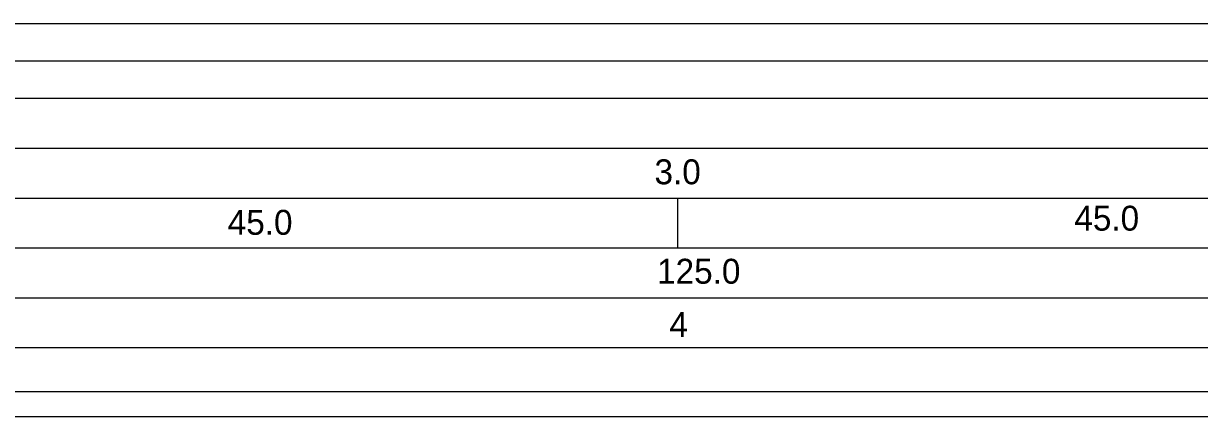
# Model space of a CAD drawing. Header units: millimetres. Extents: x -354608 to 492029, y -885357 to -234285.
# Drawn here: x -230094 to -171098, y -558518 to -538812 of the extents above; entities that cross this region are included whole.
import ezdxf

# ---------------------------------------------------------------- set-up
doc = ezdxf.new("R2010")
doc.units = ezdxf.units.MM
doc.header["$LTSCALE"] = 0.25
doc.header["$MEASUREMENT"] = 0
for name, color, linetype, lineweight in [('!text', 130, 'Continuous', 20), ('2', 253, 'Continuous', 15), ('duong 3', 3, 'Continuous', 30)]:
    doc.layers.add(name, color=color, linetype=linetype, lineweight=lineweight)
doc.styles.get("Standard").update_dxf_attribs({"font": 'VNswitzerlandcondlight.TTF'})

msp = doc.modelspace()

# ---------------------------------------------------------------- linework, layer by layer
at = {"layer": '!text', "color": 2}
for p, q in [((-343464.9, -538812.3), (-39561.6, -538812.3)), ((-322182.5, -540687.3), (-41792.9, -540687.3)), ((-343464.9, -542562.3), (-39561.6, -542562.3)), ((-343464.9, -545062.3), (-39561.6, -545062.3)), ((-343464.9, -547562.3), (-39561.6, -547562.3)), ((-197268.6, -550062.3), (-197268.6, -547562.3)), ((-343464.9, -550062.3), (-39561.6, -550062.3)), ((-343464.9, -552562.3), (-39561.6, -552562.3)), ((-343464.9, -555062.3), (-39561.6, -555062.3))]:
    msp.add_line(p, q, dxfattribs=at)
at = {"layer": '2', "color": 1, "lineweight": 5}
for p, q in [((-348358.2, -557268.3), (68322.4, -557268.3)), ((-354608.2, -558518.3), (69572.4, -558518.3))]:
    msp.add_line(p, q, dxfattribs=at)

# ---------------------------------------------------------------- texts
at = {"layer": 'duong 3', "char_height": 1250, "width": 50000, "attachment_point": 1}
for s, insert in [('3.0', (-198439.3, -545623.1)), ('45.0', (-177377.1, -547949.3)), ('45.0', (-219849.9, -548158.1)), ('125.0', (-198309.5, -550610.6)), ('4', (-197692.4, -553281))]:
    msp.add_mtext(s, dxfattribs=dict(at, insert=insert))

doc.saveas('drawing.dxf')
